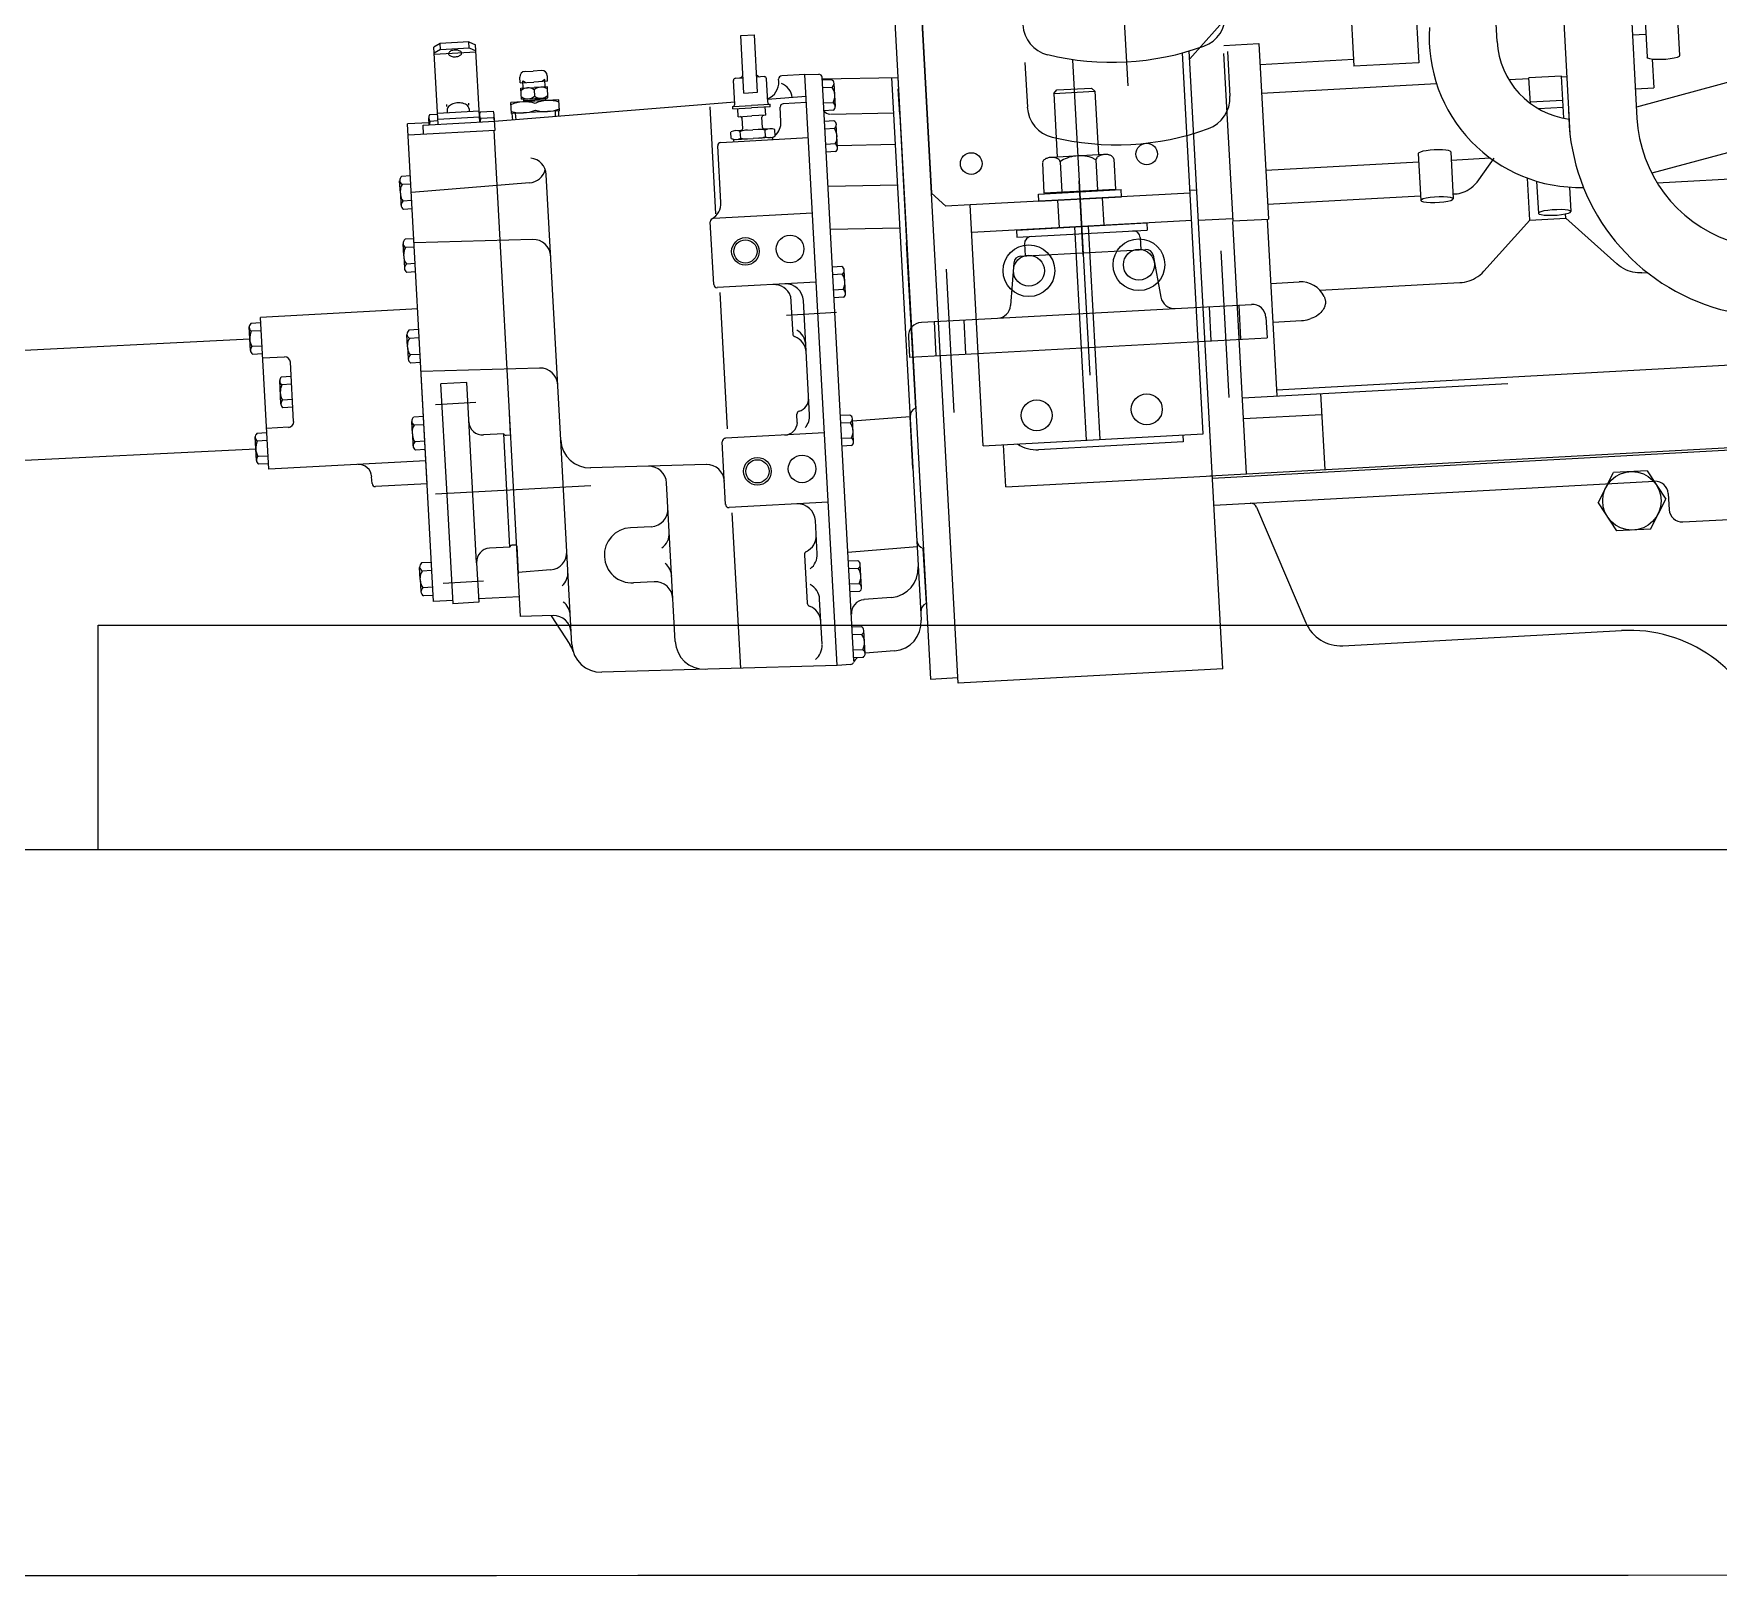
# Model space of a CAD drawing. Header units: millimetres. Extents: x 138823 to 235949, y -69097 to 9810.
# Drawn here: x 154877 to 156760, y -1868 to -137 of the extents above; entities that cross this region are included whole.
import ezdxf

# ---------------------------------------------------------------- set-up
doc = ezdxf.new("R2010")
doc.units = ezdxf.units.MM
for name, color, linetype in [('0 CASCO', 7, 'Continuous'), ('18 MOTORES E GERADORES', 14, 'Continuous'), ('Casco', 7, 'Continuous')]:
    doc.layers.add(name, color=color, linetype=linetype)

msp = doc.modelspace()

# ---------------------------------------------------------------- linework, layer by layer
at = {"layer": '0 CASCO'}
msp.add_line((151903.5, -1049.3), (194523, -1049.3), dxfattribs=at)
msp.add_spline([(200903.2, 1388.3), (200899, 1107.7), (200869.8, 809.7), (200792.3, 479.5), (200650.1, 113.1), (200426.6, -294.3), (200098.8, -759.1), (199886.5, -1014.8), (199629.9, -1266.9), (199317.3, -1492.5), (198936.4, -1669), (198603.2, -1758), (198122.9, -1826.9), (197644.6, -1855.2), (197215, -1861.1), (193504.3, -1861.6), (153022.7, -1861.6), (151653.4, -1855.4), (150238.2, -1811.8), (149511.9, -1764.3), (148788.8, -1693.4), (148087.5, -1594.3), (147426.5, -1462.3), (146966.3, -1340.5), (146394.1, -1158.3), (145468.1, -835.6), (144958.3, -679.5), (144194, -504.4), (143676.8, -421.7), (143147.2, -361.7), (142042.9, -292.9), (140903.2, -261.7)], degree=3, dxfattribs=at)
at = {"layer": '18 MOTORES E GERADORES', "lineweight": 0, "ltscale": 10}
for p, q in [((156079.4, 189.3), (156100.3, -195.6)), ((155855.8, 145.6), (155880.9, -315.6)), ((155826.7, 117.3), (155879.8, -858.8)), ((155910.9, -863.3), (155857, 125.2)), ((156338.5, 92.5), (156353, -173.6)), ((156169.6, -165.2), (156255.4, -69)), ((155331.8, -148), (155324.6, -152.1)), ((155363.8, -146.2), (155331.8, -148)), ((155332.2, -154.7), (155331.8, -148)), ((155363.8, -146.2), (155371.4, -149.6)), ((155364.2, -152.9), (155363.8, -146.2)), ((155376.1, -236), (155371.4, -149.6)), ((155667.7, -139.2), (155683.1, -138.3)), ((155671.2, -203.5), (155667.7, -139.2)), ((155686.6, -202.7), (155683.1, -138.3)), ((156207.8, -150.2), (156247, -148.1)), ((156247, -148.1), (156257.7, -344.4)), ((155329.4, -238.5), (155324.6, -152.1)), ((155332.2, -154.7), (155325, -158.8)), ((155371.8, -158), (155325.1, -160.5)), ((155332.2, -154.7), (155364.2, -152.9)), ((155341.3, -158.7), (155341.1, -159.3)), ((155341.1, -159.3), (155341.1, -159.9)), ((155341.1, -159.9), (155341.4, -160.5)), ((155341.7, -158.1), (155341.3, -158.7)), ((155341.4, -160.5), (155341.8, -161.1)), ((155342.2, -157.5), (155341.7, -158.1)), ((155341.8, -161.1), (155342.5, -161.6)), ((155343, -157), (155342.2, -157.5)), ((155342.5, -161.6), (155343.3, -162.1)), ((155343.9, -156.5), (155343, -157)), ((155343.3, -162.1), (155344.2, -162.4)), ((155345, -156.1), (155343.9, -156.5)), ((155344.2, -162.4), (155345.3, -162.7)), ((155346.1, -155.8), (155345, -156.1)), ((155345.3, -162.7), (155346.5, -162.9)), ((155347.3, -155.6), (155346.1, -155.8)), ((155346.5, -162.9), (155347.7, -162.9)), ((155348.6, -155.5), (155347.3, -155.6)), ((155347.7, -162.9), (155349, -162.9)), ((155349.8, -155.5), (155348.6, -155.5)), ((155349, -162.9), (155350.2, -162.8)), ((155351, -155.7), (155349.8, -155.5)), ((155350.2, -162.8), (155351.4, -162.5)), ((155352.2, -155.9), (155351, -155.7)), ((155351.4, -162.5), (155352.5, -162.2)), ((155353.2, -156.2), (155352.2, -155.9)), ((155352.5, -162.2), (155353.5, -161.7)), ((155354.1, -156.6), (155353.2, -156.2)), ((155353.5, -161.7), (155354.3, -161.2)), ((155354.8, -157.1), (155354.1, -156.6)), ((155354.3, -161.2), (155355, -160.7)), ((155355.4, -157.6), (155354.8, -157.1)), ((155355, -160.7), (155355.5, -160.1)), ((155355.7, -158.2), (155355.4, -157.6)), ((155355.5, -160.1), (155355.8, -159.5)), ((155355.8, -158.8), (155355.7, -158.2)), ((155355.8, -159.5), (155355.8, -158.8)), ((155364.2, -152.9), (155371.7, -156.2)), ((156038.7, -166.4), (156057.9, -519)), ((156184.7, -584.6), (156161.6, -158.6)), ((156206.7, -847.2), (156169.1, -156.5)), ((156207.5, -159.4), (156217.7, -346.6)), ((156211.7, -157.2), (156214.4, -207.2)), ((156248.2, -171.5), (156352.6, -165.8)), ((155421.2, -192), (155420.8, -185.8)), ((155426.6, -179.4), (155435.9, -178.9)), ((155445.1, -178.4), (155435.9, -178.9)), ((155451.9, -190.3), (155451.6, -184.2)), ((155662, -187), (155670.3, -186.5)), ((155670.1, -184), (155670.1, -183.7)), ((155693.9, -185.2), (155685.6, -185.7)), ((155697.9, -213.7), (155696.5, -187.5)), ((155710.3, -190.5), (155710.1, -188)), ((155739.4, -182.7), (155713.6, -184.1)), ((155739.4, -182.7), (155754.9, -182.4)), ((155775.4, -843.6), (155739.4, -182.7)), ((155782.4, -621.3), (155758.7, -185.9)), ((155758.8, -187.8), (155843.2, -186.2)), ((155758.8, -187.8), (155843.2, -186.2)), ((155836.4, -186.3), (155869.5, -793)), ((155843.2, -186.2), (155853.2, -370.8)), ((155985.4, -169.5), (155988.1, -219.5)), ((155421.2, -192), (155436.5, -191.2)), ((155422.1, -198.1), (155436.9, -197.3)), ((155422.8, -210.4), (155422.1, -198.1)), ((155424.1, -189.8), (155427.4, -191.7)), ((155424.6, -198), (155424.1, -189.8)), ((155451.9, -190.3), (155436.5, -191.2)), ((155451.6, -196.5), (155436.9, -197.3)), ((155437, -199.8), (155437.4, -207.1)), ((155448.7, -188.4), (155445.7, -190.7)), ((155449.2, -196.6), (155448.7, -188.4)), ((155452.3, -208.8), (155451.6, -196.5)), ((155661.1, -216), (155659.6, -189.6)), ((155671.2, -203.5), (155686.6, -202.7)), ((155769.4, -188.6), (155758.9, -189.2)), ((155769.9, -197.2), (155759.4, -197.7)), ((155773.5, -218.4), (155772.1, -192.7)), ((155845.4, -227.6), (155843.9, -198.8)), ((155845.4, -227.6), (155843.9, -198.8)), ((156017.6, -204), (156021.1, -200.1)), ((156017.6, -204), (156063.7, -201.5)), ((156017.6, -204), (156021.5, -275.2)), ((156021.1, -200.1), (156059.8, -198)), ((156059.8, -198), (156063.7, -201.5)), ((156063.7, -201.5), (156067.6, -272.7)), ((155328.7, -226.2), (155375.4, -223.6)), ((155339.4, -218.4), (155339.2, -216.2)), ((155339.9, -220.6), (155339.6, -221.6)), ((155339.6, -221.6), (155339.6, -222.6)), ((155339.6, -222.6), (155339.7, -225.6)), ((155340.4, -219.6), (155339.9, -220.6)), ((155341.2, -218.6), (155340.4, -219.6)), ((155342.1, -217.8), (155341.2, -218.6)), ((155343.2, -217), (155342.1, -217.8)), ((155344.5, -216.3), (155343.2, -217)), ((155345.9, -215.7), (155344.5, -216.3)), ((155347.4, -215.2), (155345.9, -215.7)), ((155349, -214.8), (155347.4, -215.2)), ((155350.6, -214.6), (155349, -214.8)), ((155352.3, -214.5), (155350.6, -214.6)), ((155354, -214.5), (155352.3, -214.5)), ((155355.6, -214.7), (155354, -214.5)), ((155357.2, -215), (155355.6, -214.7)), ((155358.6, -215.5), (155357.2, -215)), ((155360, -216.1), (155358.6, -215.5)), ((155361.2, -216.7), (155360, -216.1)), ((155362.2, -217.5), (155361.2, -216.7)), ((155363, -218.4), (155362.2, -217.5)), ((155363.6, -219.3), (155363, -218.4)), ((155364, -220.2), (155363.6, -219.3)), ((155363.9, -217), (155363.8, -214.9)), ((155364.2, -221.2), (155364, -220.2)), ((155364.2, -221.2), (155364.3, -224.2)), ((155391.3, -224), (155376.4, -224.8)), ((155661, -213.8), (155392.7, -235.4)), ((155464.6, -211.2), (155410.8, -214.1)), ((155411.5, -226.4), (155410.8, -214.1)), ((155465.3, -223.5), (155411.5, -226.4)), ((155422.8, -210.4), (155452.3, -208.8)), ((155425.3, -211.7), (155437.6, -211)), ((155425.4, -213.3), (155425.3, -211.7)), ((155449.9, -210.3), (155437.6, -211)), ((155450, -212), (155449.9, -210.3)), ((155460.8, -229.9), (155460.7, -223.7)), ((155464.5, -229.6), (155464.3, -223.5)), ((155465.3, -223.5), (155464.6, -211.2)), ((155640, -338.6), (155633.5, -218.8)), ((155658.8, -218.6), (155679.7, -217.4)), ((155658.9, -221), (155658.8, -218.6)), ((155658.9, -221), (155679.8, -219.9)), ((155664.9, -230), (155664.4, -220.7)), ((155700.6, -216.3), (155679.7, -217.4)), ((155700.7, -218.8), (155679.8, -219.9)), ((155695.7, -228.3), (155695.2, -219.1)), ((155740.8, -207.3), (155697.8, -210.8)), ((155700.7, -218.8), (155700.6, -216.3)), ((155712.7, -235.4), (155711.8, -219.4)), ((155741.1, -214.1), (155715.3, -215.5)), ((155770.8, -214.3), (155760.3, -214.9)), ((155771.3, -222.8), (155760.7, -223.4)), ((155768.1, -227.2), (155838.6, -225.8)), ((155319.4, -236.8), (155295.4, -238.1)), ((155317.3, -640.4), (155295.4, -238.1)), ((155312.8, -239.4), (155392.5, -235.1)), ((155313.3, -249.4), (155312.8, -239.4)), ((155319.5, -239.1), (155319.1, -231.4)), ((155328.7, -227.4), (155319.9, -227.8)), ((155329.1, -234.7), (155320.3, -235.2)), ((155329, -232.9), (155375.8, -230.3)), ((155391.8, -231.3), (155377, -232.1)), ((155393.2, -245.1), (155392.3, -228.4)), ((155412.9, -233.8), (155412.4, -226.4)), ((155416.6, -233.5), (155416, -226.2)), ((155661.9, -245.5), (155681.1, -244.5)), ((155664.9, -230), (155680.3, -229.1)), ((155670, -243.2), (155669.3, -231.6)), ((155695.7, -228.3), (155680.3, -229.1)), ((155700.4, -243.4), (155681.1, -244.5)), ((155692.1, -242), (155691.5, -230.4)), ((155706.2, -251.8), (155705.8, -244.4)), ((155771.9, -234.7), (155761.4, -235.3)), ((155772.4, -243.3), (155761.9, -243.8)), ((155776, -264.5), (155774.6, -238.9)), ((155845.4, -227.6), (155845.9, -236.3)), ((155296.1, -250.4), (155393.2, -245.1)), ((155400.2, -395.4), (155392, -245.1)), ((155645.5, -326), (155642, -262.6)), ((155645.5, -258.8), (155743.3, -253.4)), ((155657, -254.4), (155656.6, -247.1)), ((155660.3, -258), (155660.2, -256.7)), ((155662.4, -255.4), (155681.7, -254.3)), ((155667.7, -253.8), (155667.3, -246.5)), ((155700.9, -253.3), (155681.7, -254.3)), ((155695.5, -252.3), (155695.1, -245)), ((155703.3, -255.6), (155703.2, -254.4)), ((155773.3, -260.4), (155762.8, -261)), ((155775.9, -262), (155840.5, -260.7)), ((155773.8, -269), (155763.3, -269.5)), ((156004.9, -281.4), (156006.7, -315.5)), ((156074.5, -272.3), (156014.6, -275.6)), ((156024.8, -280.3), (156026.7, -314.4)), ((156064.8, -278.1), (156066.6, -312.2)), ((156084.7, -277.1), (156086.6, -311.2)), ((155298.6, -296.1), (155288.7, -296.7)), ((155466.5, -591.8), (155450.4, -294.7)), ((155287.3, -315.3), (155286.5, -301.7)), ((155287.3, -315.3), (155288, -328.8)), ((155299.1, -305.4), (155289.2, -305.9)), ((155431.7, -304), (155299.6, -314.6)), ((155765.3, -307.7), (155843, -306.2)), ((155880.9, -315.6), (155897.1, -330.1)), ((156170.1, -315.3), (155924.2, -328.7)), ((156000.6, -316.5), (156092.8, -311.5)), ((156001, -324.5), (156000.6, -316.5)), ((156001, -324.5), (156093.2, -319.5)), ((156086.6, -311.2), (156006.7, -315.5)), ((156050.6, -384.9), (156046, -301.6)), ((156093.2, -319.5), (156092.8, -311.5)), ((156177.6, -312.2), (156169.9, -312.6)), ((155300.1, -323.8), (155290.2, -324.3)), ((155300.6, -333), (155290.7, -333.6)), ((155747.9, -337.7), (155637.2, -343.7)), ((155924.2, -328.7), (155897.1, -330.1)), ((155938.8, -597.9), (155924.2, -328.7)), ((156023.9, -354.1), (156022.2, -323.3)), ((156073.8, -351.4), (156072.1, -320.6)), ((155637.5, -417.7), (155633.7, -347.6)), ((155767.9, -355.7), (155845.6, -354.2)), ((156171.8, -346), (155925.9, -359.4)), ((155975.8, -356.7), (156121.8, -348.7)), ((155975.8, -356.7), (155976.2, -364.7)), ((155976.2, -364.7), (156122.2, -356.7)), ((156054.1, -591.7), (156041.1, -353.1)), ((156069.5, -590.8), (156056.5, -352.3)), ((156121.8, -348.7), (156122.2, -356.7)), ((156217.6, -344.1), (156179.5, -346.1)), ((156217.7, -346.6), (156257.7, -344.4)), ((156233.1, -629.3), (156217.8, -347.2)), ((156267.2, -542.2), (156256.4, -344.4)), ((155291.1, -385.7), (155290.4, -372.2)), ((155302.4, -366.6), (155292.6, -367.1)), ((155302.9, -375.8), (155293.1, -376.3)), ((155435.1, -367.4), (155302.7, -371.1)), ((155863.3, -555.7), (155853.2, -370.8)), ((155985.1, -372.2), (155985.8, -385.7)), ((156114.3, -365.2), (156115, -378.7)), ((155291.1, -385.7), (155291.9, -399.2)), ((155303.9, -394.3), (155294.1, -394.8)), ((155973, -393.4), (155969.4, -441.1)), ((155980.6, -386), (156120.3, -378.4)), ((156128.6, -384.9), (156137.4, -431.9)), ((156204.4, -379.8), (156213.4, -543.9)), ((155304.4, -403.5), (155294.6, -404)), ((155421.6, -788.9), (155400.2, -395.4)), ((155780.8, -397.6), (155770.3, -398.2)), ((155781.2, -406.2), (155770.7, -406.7)), ((155784.9, -427.4), (155783.5, -401.8)), ((155897.3, -400.6), (155906, -560.6)), ((155752.1, -415.1), (155641.4, -421.1)), ((155653.1, -579.1), (155644.8, -426.4)), ((155723.5, -430.7), (155725.8, -473.7)), ((155782.2, -423.3), (155771.7, -423.9)), ((155782.6, -431.9), (155772.1, -432.4)), ((156260.3, -416.4), (156292, -414.6)), ((155306.7, -444.9), (155130.9, -454.5)), ((155774.7, -449), (155718.8, -452.1)), ((155744.7, -563.4), (155737.8, -435.6)), ((155954.9, -455.3), (156153.3, -444.4)), ((156153.3, -444.4), (156238.5, -439.8)), ((156191.2, -442.4), (156193.3, -480.5)), ((156224.4, -440.6), (156226.5, -478.7)), ((155119.7, -491.4), (155118.3, -465)), ((155131.2, -460.6), (155120.1, -461.2)), ((155131.7, -469.3), (155120.6, -469.9)), ((155140.1, -624.2), (155130.9, -454.5)), ((155307.9, -468), (155296.9, -468.6)), ((155324.5, -772), (155307.6, -462.9)), ((155869.7, -459.9), (155954.9, -455.3)), ((155883.8, -459.1), (155885.9, -497.2)), ((155917, -457.3), (155919.1, -495.4)), ((156254.7, -454.3), (156256, -477.1)), ((156262.7, -459.6), (156294.4, -457.9)), ((155132.6, -486.5), (155121.5, -487.1)), ((155295.4, -487.2), (155294.7, -473.7)), ((155295.4, -487.2), (155296.1, -500.7)), ((155308.4, -477.2), (155297.4, -477.8)), ((155855.1, -476.1), (155856.4, -498.8)), ((155856.4, -498.8), (156256, -477.1)), ((155133.1, -495.1), (155122, -495.7)), ((155157.9, -498.7), (155133.3, -500)), ((155168, -570.9), (155164.4, -504.5)), ((155309.4, -495.7), (155298.4, -496.3)), ((155309.9, -504.9), (155298.9, -505.5)), ((155153.8, -551.2), (155152.4, -524.8)), ((155165.3, -520.4), (155154.2, -521.1)), ((155442.9, -511), (155310.5, -514.7)), ((155361.5, -527), (155332.6, -528.6)), ((155372.5, -728.7), (155361.5, -527)), ((155165.7, -529.1), (155154.7, -529.7)), ((155338.7, -639.8), (155332.6, -528.6)), ((156315.8, -539.6), (156320.5, -624.5)), ((155166.7, -546.3), (155155.6, -546.9)), ((155167.1, -554.9), (155156.1, -555.5)), ((155371.8, -549.6), (155326.7, -552)), ((155410.5, -584.8), (155408.8, -553.7)), ((155731, -571.9), (155730.5, -562.7)), ((155789.8, -563.6), (155779.3, -564.2)), ((156229.7, -567.6), (156317.1, -562.8)), ((155137.9, -583.6), (155126.8, -584.2)), ((155162.2, -577.3), (155137.6, -578.7)), ((155300.7, -584.4), (155300, -570.9)), ((155313.2, -565.2), (155302.2, -565.8)), ((155313.7, -574.4), (155302.7, -575)), ((155761.2, -583.6), (155650.6, -589.6)), ((155790.3, -572.2), (155779.8, -572.7)), ((155793.9, -593.4), (155792.5, -567.7)), ((155857.1, -565.4), (155792.7, -570.6)), ((155860.2, -623.2), (155857.1, -565.4)), ((155126.4, -614.3), (155125, -587.9)), ((155138.3, -592.2), (155127.3, -592.8)), ((155300.7, -584.4), (155301.4, -597.9)), ((155314.7, -592.9), (155303.7, -593.5)), ((155315.2, -602.1), (155304.2, -602.7)), ((155402.9, -584.6), (155380.1, -585.8)), ((155409.8, -711.2), (155402.9, -584.6)), ((155410.5, -586), (155405.4, -586.3)), ((155479, -820.2), (155466.5, -591.8)), ((155650.9, -663.6), (155647.1, -593.5)), ((155791.2, -589.3), (155780.7, -589.9)), ((155791.7, -597.8), (155781.2, -598.4)), ((155938.8, -597.9), (156184.7, -584.6)), ((155964.2, -643.9), (155961.6, -596.7)), ((156162.4, -593.5), (156000.7, -602.3)), ((156162, -585.8), (156162.4, -593.5)), ((155139.3, -609.4), (155128.2, -610)), ((155139.8, -618), (155128.7, -618.6)), ((155315.9, -614.6), (155140.1, -624.2)), ((155629.3, -619), (155500, -622.7)), ((155794.2, -838.5), (155782.4, -621.3)), ((155255.6, -640.1), (155255.2, -632.7)), ((155338.6, -639.3), (155346, -774.5)), ((155594.5, -816.9), (155584.9, -639.5)), ((155964.2, -643.9), (156195, -631.4)), ((155317.3, -640.4), (155259.5, -643.6)), ((155500.3, -642.8), (155326.6, -652.2)), ((155765.5, -661), (155654.8, -667)), ((155667.7, -846.6), (155658.2, -672.9)), ((156244.4, -666.5), (156299.5, -795.8)), ((155567.8, -688.4), (155544.4, -689.7)), ((155753.2, -718.8), (155751.2, -681.5)), ((155409.8, -711.2), (155387, -712.4)), ((155417.2, -709), (155412.1, -709.2)), ((155417.3, -710.2), (155419, -741.2)), ((155865, -710.9), (155787.6, -717.2)), ((155875.2, -774.2), (155871.8, -712.7)), ((155309.6, -747.5), (155308.8, -734)), ((155322.1, -728.3), (155311, -728.9)), ((155372.5, -728.7), (155374.9, -772.9)), ((155739.1, -719.8), (155742, -773.9)), ((155798.7, -726.5), (155788.2, -727.1)), ((155802.8, -756.3), (155801.4, -730.7)), ((155309.6, -747.5), (155310.3, -761)), ((155322.6, -737.5), (155311.5, -738.1)), ((155380.2, -749.5), (155335, -752)), ((155455.2, -736.8), (155418.9, -739.7)), ((155571.1, -749.9), (155547.8, -751.2)), ((155799.1, -735.1), (155788.6, -735.6)), ((155800.1, -752.2), (155789.6, -752.8)), ((155323.6, -756), (155312.5, -756.6)), ((155324.1, -765.2), (155313, -765.8)), ((155345.8, -770.8), (155324.5, -772)), ((155420.4, -766.7), (155374.7, -769.2)), ((155758.7, -819.9), (155755.9, -769.6)), ((155800.5, -760.8), (155790, -761.3)), ((155836.3, -767.6), (155805.5, -770)), ((155374.9, -772.9), (155346, -774.5)), ((155458, -787.8), (155421.6, -788.9)), ((155455.7, -787.9), (155476.6, -820)), ((155802.7, -800.3), (155792.2, -800.9)), ((155803.2, -808.8), (155792.6, -809.4)), ((155806.8, -830.1), (155805.4, -804.4)), ((156340.8, -821.5), (156652.4, -804.6)), ((155804.1, -826), (155793.6, -826.5)), ((155839.5, -827.3), (155806.8, -830)), ((155775.4, -843.6), (155512.5, -851)), ((155790.8, -842.4), (155775.4, -843.6)), ((155804.6, -834.5), (155794, -835.1)), ((156206.7, -847.2), (155910.9, -863.3)), ((155879.8, -858.8), (155910.5, -857.2))]:
    msp.add_line(p, q, dxfattribs=at)
at = {"layer": '18 MOTORES E GERADORES', "lineweight": 0}
for p, q in [((156411.1, 96.4), (156425.6, -169.7)), ((156580, 19.6), (156594.6, -249.3)), ((156655.6, 23.8), (156669.5, -231.6)), ((156677.9, -108.8), (156680.9, -163.5)), ((156714.2, -106.8), (156717.2, -161.5)), ((156513.1, -146), (156512, -126.1)), ((156664.5, -138.4), (156679.5, -137.6)), ((156686.6, -165.8), (156688.3, -197.8)), ((156425.6, -169.7), (156353, -173.6)), ((156548.9, -187.6), (156526.3, -188.9)), ((156585.2, -184.5), (156548.8, -186.4)), ((156550.4, -215.3), (156548.8, -186.4)), ((156587.7, -231.7), (156585.2, -184.5)), ((156591.1, -185.3), (156585.2, -185.6)), ((156445.5, -193.3), (156250, -203.9)), ((156667.8, -198.9), (156688.3, -197.8)), ((156782.9, -188.5), (156668.9, -219.4)), ((156586.6, -211.8), (156550.3, -213.7)), ((156587.1, -219.6), (156559.3, -221.1)), ((156802.7, -261.6), (156686.1, -293.2)), ((156425.6, -280.8), (156254.7, -290.1)), ((156425, -271.1), (156427.9, -323.7)), ((156461.3, -269.2), (156464.2, -321.7)), ((156505.8, -276.5), (156461.9, -278.9)), ((156492.9, -300.4), (156510, -276.2)), ((156549.6, -345.8), (156547, -298.7)), ((156692.2, -304), (156961.2, -289.3)), ((156256.7, -327.7), (156427.6, -318.4)), ((156463.9, -316.4), (156466.3, -316.3)), ((156557.3, -302.1), (156559.3, -338.1)), ((156594.1, -308.7), (156595.6, -336.1)), ((156590.1, -343.6), (156589.8, -338.6)), ((156498.5, -402.7), (156549.6, -345.8)), ((156549.6, -345.8), (156590.1, -343.6)), ((156590.1, -343.6), (156647, -394.6)), ((156675, -404.5), (156681, -404.1)), ((156315.1, -424.1), (156471.7, -415.5)), ((156266.8, -535.2), (157165, -486.3)), ((156228.5, -544.3), (156525, -528.2)), ((156195.1, -634.1), (157729.5, -550.6)), ((156192, -631.5), (157373.1, -567.2)), ((156196.8, -664.3), (156689.2, -637.5)), ((156626.1, -661.6), (156643.2, -627.9)), ((156680.9, -625.9), (156643.2, -627.9)), ((156680.9, -625.9), (156701.6, -657.5)), ((156684.5, -691.2), (156701.6, -657.5)), ((156704.5, -651.3), (156705.5, -669.4)), ((156626.1, -661.6), (156646.8, -693.2)), ((156684.5, -691.2), (156646.8, -693.2)), ((156720.8, -683.1), (156772.6, -680.3))]:
    msp.add_line(p, q, dxfattribs=at)
for points in [[(156717.2, -161.5), (156716.5, -162.6), (156714.4, -163.6), (156711.1, -164.6), (156706.7, -165.4), (156701.8, -165.9), (156696.6, -166.2), (156691.7, -166.2), (156687.3, -165.9), (156683.9, -165.3), (156681.7, -164.5), (156680.9, -163.5)], [(156461.3, -269.2), (156460.7, -268.4), (156458.8, -267.8), (156455.9, -267.3), (156452.1, -267.1), (156447.7, -267), (156443, -267.2), (156438.3, -267.5), (156434, -268), (156430.2, -268.7), (156427.4, -269.5), (156425.6, -270.3), (156425, -271.1)], [(156466.3, -316.3), (156468.6, -316.1), (156470.8, -315.7), (156473, -315.2), (156475.2, -314.5), (156477.4, -313.6), (156479.7, -312.5), (156481.9, -311.1), (156484.2, -309.6), (156486.4, -307.7), (156488.6, -305.6), (156490.8, -303.2), (156492.9, -300.4)], [(156464.2, -321.7), (156463.4, -320.9), (156461.2, -320.2), (156457.8, -319.8), (156453.4, -319.5), (156448.5, -319.6), (156443.3, -319.8), (156438.4, -320.4), (156434, -321), (156430.7, -321.9), (156428.6, -322.8), (156427.9, -323.7)], [(156427.9, -323.7), (156428.7, -324.5), (156430.9, -325.1), (156434.3, -325.6), (156438.7, -325.8), (156443.6, -325.8), (156448.8, -325.5), (156453.7, -325), (156458.1, -324.3), (156461.4, -323.5), (156463.5, -322.6), (156464.2, -321.7)], [(156595.6, -336.1), (156594.8, -335.3), (156592.6, -334.6), (156589.2, -334.2), (156584.8, -333.9), (156579.9, -334), (156574.7, -334.2), (156569.7, -334.7), (156565.4, -335.4), (156562.1, -336.3), (156560, -337.2), (156559.3, -338.1)], [(156559.3, -338.1), (156560.1, -338.9), (156562.3, -339.5), (156565.7, -340), (156570, -340.2), (156575, -340.2), (156580.2, -339.9), (156585.1, -339.4), (156589.4, -338.7), (156592.8, -337.9), (156594.9, -337), (156595.6, -336.1)], [(156675, -404.5), (156672.5, -404.5), (156670, -404.4), (156667.4, -404.1), (156664.8, -403.7), (156662.3, -403), (156659.7, -402.2), (156657.1, -401.2), (156654.5, -399.9), (156652, -398.4), (156649.5, -396.6), (156647, -394.6)], [(156471.7, -415.5), (156474.3, -415.3), (156476.8, -414.9), (156479.3, -414.4), (156481.8, -413.6), (156484.3, -412.7), (156486.7, -411.6), (156489.2, -410.3), (156491.6, -408.8), (156494, -407), (156496.3, -405), (156498.5, -402.7)]]:
    msp.add_lwpolyline(points, dxfattribs=at)
at = {"layer": '18 MOTORES E GERADORES', "lineweight": 0, "ltscale": 10}
for points in [[(156319.9, -431.1), (156320.1, -431.7), (156320.4, -432.4), (156320.7, -433.1), (156320.8, -433.8), (156321, -434.4), (156321.1, -435.1), (156321.2, -435.7), (156321.3, -436.4), (156321.3, -437.1), (156321.3, -437.7), (156321.3, -438.4), (156321.2, -439.1), (156321.1, -439.7), (156321, -440.4), (156320.8, -441.1), (156320.6, -441.9), (156320.2, -442.8), (156319.8, -443.8), (156319.2, -444.9), (156318.4, -446.2), (156317.4, -447.5), (156316.1, -449), (156314.6, -450.4), (156313, -451.7), (156311.2, -452.9), (156309.2, -454), (156307.2, -455), (156305, -455.8)], [(156294.4, -457.9), (156296.6, -457.7), (156298.7, -457.4), (156300.9, -457), (156303, -456.5), (156305, -455.8)]]:
    msp.add_lwpolyline(points, dxfattribs=at)
for centre, radius in [((156121.5, -271.7), 12.1), ((155925.4, -282.4), 12.1), ((155673, -380.6), 15.4), ((155673, -380.6), 13), ((155722.9, -377.9), 15.4), ((155989.8, -402.2), 28.9), ((156112.8, -395.5), 28.9), ((155989.8, -402.2), 17.3), ((156112.8, -395.5), 17.3), ((156121.6, -557.2), 17.3), ((155998.6, -563.9), 17.3), ((155686.4, -626.5), 15.4), ((155686.4, -626.5), 13), ((155736.3, -623.8), 15.4)]:
    msp.add_circle(centre, radius, dxfattribs=at)
at = {"layer": '18 MOTORES E GERADORES', "lineweight": 0}
msp.add_circle((156663.9, -659.5), 32.7, dxfattribs=at)
at = {"layer": '18 MOTORES E GERADORES', "lineweight": 0, "ltscale": 10}
for centre, radius, start, end in [((156019.4, -125.3), 36.4, 183.1154, 256.3445), ((156173.1, -116.9), 36.4, 289.8863, 3.1154), ((156082.4, 133.9), 303, 256.3445, 289.8863), ((155427, -185.5), 6.16, 93.1154, 183.1154), ((155445.4, -184.5), 6.16, 3.1154, 93.1154), ((155662.1, -189.4), 2.46, 93.1154, 183.1154), ((155666.7, -184.2), 2.46, 273.1154, 333.1134), ((155671.1, -186.5), 2.46, 114.0754, 153.1154), ((155684.8, -185.7), 2.46, 33.1185, 72.2301), ((155688.9, -183), 2.46, 213.1114, 273.1154), ((155694.1, -187.7), 2.46, 3.1154, 93.1154), ((155713.8, -187.8), 3.69, 93.1154, 183.1154), ((155755, -186.1), 3.69, 3.1154, 91.1188), ((155430.1, -210), 12.3, 56.2457, 129.9864), ((155444.9, -209.2), 12.3, 56.2449, 129.9854), ((155444.2, -196.9), 12.3, 236.2454, 309.9864), ((155690.6, -191.6), 19.7, 291.3254, 3.1154), ((155705.8, -211), 19.7, 7.1702, 67.4177), ((155767.1, -193), 4.96, 303.3434, 62.8874), ((155756.7, -206.5), 16.2, 331.0734, 35.1574), ((155383.3, -228), 7.57, 155.2934, 213.5704), ((155382.4, -228.3), 9.87, 342.1284, 25.9844), ((155426.3, -251.4), 38.1, 72.3905, 113.8404), ((155422.9, -187.7), 38.1, 252.3904, 293.8404), ((155429.5, -197.7), 12.3, 236.2454, 309.9854), ((155423.5, -211.8), 1.85, 3.1154, 51.5079), ((155453.2, -249.9), 38.1, 72.3905, 113.8404), ((155449.7, -186.2), 38.1, 252.3904, 293.8404), ((155451.7, -210.2), 1.85, 134.7234, 183.1154), ((155658.6, -216.1), 2.46, 273.1154, 3.1154), ((155700.4, -213.8), 2.46, 183.1154, 273.1154), ((155715.5, -219.2), 3.69, 93.1154, 183.1154), ((155767.2, -219.8), 7.39, 209.1234, 271.1134), ((155768.5, -218.7), 4.96, 303.3434, 62.8874), ((156024.4, -217.5), 36.4, 183.1154, 256.3445), ((156178.1, -209.1), 36.4, 289.8863, 3.1154), ((155326.2, -231.2), 7.06, 152.6994, 215.0524), ((155347.3, -241.4), 27.6, 166.9494, 175.0624), ((155402.9, -238.2), 26.6, 166.8554, 175.2294), ((155350, -240.8), 42.9, 7.6363, 12.7576), ((155667.5, -231.7), 1.85, 3.1154, 93.1154), ((155668.1, -243.3), 1.85, 273.1154, 3.1154), ((155688.7, -268.7), 24.6, 74.925, 93.1154), ((155693.3, -230.3), 1.85, 93.1154, 183.1154), ((155693.9, -241.9), 1.85, 183.1154, 273.1154), ((155701, -255.7), 12.3, 67.2637, 118.9584), ((155693, -236.4), 19.7, 311.7974, 3.1154), ((155769.7, -239.1), 4.96, 303.3434, 62.8874), ((155759.2, -252.6), 16.2, 331.0734, 35.1574), ((156087.4, 41.6), 303, 256.3445, 289.8863), ((155645.7, -262.4), 3.69, 93.1154, 183.1154), ((155662.6, -257.8), 12.3, 67.2726, 118.9684), ((155661.8, -243.1), 12.3, 247.2754, 298.9584), ((155658.4, -256.8), 1.85, 3.1154, 76.1407), ((155676.3, -269.4), 24.6, 93.1154, 111.3054), ((155674.1, -230.1), 24.6, 254.9144, 273.1154), ((155686.5, -229.4), 24.6, 273.1154, 291.3164), ((155700.2, -241), 12.3, 247.2724, 298.9554), ((155705.1, -254.3), 1.85, 110.0904, 183.1154), ((155771, -264.8), 4.96, 303.3434, 62.8874), ((155430.7, -295.8), 19.7, 3.1154, 82.7286), ((156010.9, -282.6), 6.12, 145.8762, 168.3762), ((156011.7, -284.1), 7.64, 117.9374, 140.4374), ((156013, -285.1), 9.17, 99.7129, 122.2129), ((156014.6, -285.5), 9.97, 85.8564, 108.3564), ((156016.2, -285.3), 9.78, 72.8824, 95.3824), ((156017.7, -284.5), 8.65, 57.8698, 80.3698), ((156018.7, -283.2), 7, 36.6627, 59.1627), ((156019.1, -281.9), 5.93, 15.385, 29.3553), ((156038.9, -297.7), 22.4, 106.4143, 128.9143), ((156042.8, -299.5), 25.4, 91.2794, 113.7794), ((156047.1, -299.7), 26, 78.2873, 100.7873), ((156051.2, -298.1), 24, 64.505, 87.005), ((156053.7, -296.3), 21.2, 58.4727, 68.4397), ((156070.8, -279.4), 6.12, 145.8762, 168.3762), ((156071.6, -280.8), 7.64, 117.9374, 140.4374), ((156072.9, -281.8), 9.17, 99.7129, 122.2129), ((156074.5, -282.2), 9.97, 85.8564, 108.3564), ((156076.1, -282), 9.78, 72.8824, 95.3824), ((156077.6, -281.2), 8.65, 57.8698, 80.3698), ((156078.6, -279.9), 7, 36.6627, 59.1627), ((156079, -278.6), 5.93, 15.385, 29.3553), ((155292.7, -301.4), 6.16, 129.9914, 183.1154), ((155292.7, -300.8), 6.16, 183.1154, 236.2404), ((155430.1, -284.3), 19.7, 274.6164, 346.2074), ((155299.5, -312.7), 12.3, 146.2454, 183.1154), ((155299.7, -316.4), 12.3, 183.1154, 219.9854), ((155294.2, -329.1), 6.16, 129.9904, 183.1154), ((155294.2, -328.4), 6.16, 183.1154, 236.2394), ((155625.8, -327), 19.7, 299.6904, 3.1154), ((155637.4, -347.4), 3.69, 93.1154, 183.1154), ((156106.3, -365.6), 8, 3.1154, 93.1154), ((155296.5, -371.2), 6.16, 183.1154, 236.2404), ((155296.5, -371.8), 6.16, 129.9914, 183.1154), ((155303.3, -383.2), 12.3, 146.2454, 183.1154), ((155435.7, -387), 19.7, 3.1154, 91.6146), ((155993, -371.8), 8, 93.1154, 183.1154), ((155303.5, -386.9), 12.3, 183.1154, 219.9854), ((155298, -399.5), 6.16, 129.9904, 183.1154), ((155981, -394), 8, 93.1154, 175.602), ((156120.7, -386.4), 8, 10.6287, 93.1154), ((155298, -398.9), 6.16, 183.1154, 236.2394), ((155778.5, -402), 4.96, 303.3434, 62.8874), ((155768, -415.5), 16.2, 331.0734, 35.1574), ((155641.2, -417.5), 3.69, 183.1154, 273.1154), ((155705, -437.4), 19.7, 19.9418, 93.1154), ((155718.1, -436.7), 19.7, 3.1154, 93.1154), ((155779.9, -427.7), 4.96, 303.3434, 62.8874), ((156152.5, -429.1), 15.4, 190.6287, 273.1154), ((156293.6, -443.7), 29.1, 25.6831, 93.1154), ((155954, -439.9), 15.4, 273.1154, 355.602), ((156239.4, -455.2), 15.4, 3.1154, 93.1154), ((155123.9, -465.4), 5.61, 133.4854, 234.0084), ((155139.5, -477.8), 20.5, 157.3974, 207.3934), ((155300.8, -473.3), 6.16, 129.9914, 183.1154), ((155720.8, -485.9), 19.7, 3.1154, 60.5367), ((155870.5, -475.3), 15.4, 93.1154, 183.1154), ((155125.4, -491.1), 5.67, 133.5624, 233.3934), ((155300.8, -472.7), 6.16, 183.1154, 236.2404), ((155307.6, -484.7), 12.3, 146.2454, 183.1154), ((155307.8, -488.4), 12.3, 183.1154, 219.9854), ((155729.3, -472.5), 3.69, 199.9414, 249.8714), ((155721.2, -494.4), 19.7, 3.1154, 69.8652), ((155158.3, -504.8), 6.16, 3.1154, 93.1154), ((155302.3, -500.4), 6.16, 183.1154, 236.2394), ((155302.3, -501), 6.16, 129.9904, 183.1154), ((155158, -525.2), 5.61, 133.4844, 234.0094), ((155443.5, -530.7), 19.7, 3.1154, 91.6146), ((155173.6, -537.6), 20.5, 157.3974, 207.3934), ((155728.9, -545.1), 14.8, 286.6084, 3.1154), ((155159.5, -550.9), 5.67, 133.5604, 233.3954), ((155734.2, -562.8), 3.69, 106.6084, 177.3764), ((155725.1, -564.4), 19.7, 318.6404, 3.1154), ((155787.6, -568), 4.96, 303.3434, 62.8874), ((155866.9, -564.9), 9.85, 111.6644, 183.1154), ((155161.9, -571.2), 6.16, 273.1154, 3.1154), ((155306.1, -569.9), 6.16, 183.1154, 236.2404), ((155306.1, -570.5), 6.16, 129.9914, 183.1154), ((155312.9, -581.9), 12.3, 146.2454, 183.1154), ((155379.3, -570.4), 15.4, 183.1154, 273.1154), ((155716.3, -571.2), 14.8, 273.1154, 357.3764), ((155777.1, -581.5), 16.2, 331.0734, 35.1574), ((155130.6, -588.3), 5.61, 133.4854, 234.0084), ((155146.2, -600.7), 20.5, 157.3974, 207.3934), ((155313.1, -585.6), 12.3, 183.1154, 219.9854), ((155307.6, -597.6), 6.16, 183.1154, 236.2394), ((155307.6, -598.2), 6.16, 129.9904, 183.1154), ((155405.2, -583.8), 2.46, 197.5814, 273.1154), ((155499.1, -590), 32.6, 183.1154, 271.6154), ((155650.8, -593.3), 3.69, 93.1154, 183.1154), ((155788.9, -593.7), 4.96, 303.3434, 62.8874), ((155998.6, -563.6), 38.8, 236.377, 273.1154), ((155132.1, -614), 5.67, 133.5614, 233.3934), ((155240.5, -633.5), 14.8, 3.1154, 93.1154), ((155565.2, -640.5), 19.7, 3.1154, 91.6146), ((155629.8, -638.7), 19.7, 3.1154, 91.6146), ((155259.3, -639.9), 3.69, 183.1154, 273.1154), ((155566.7, -668.8), 19.7, 273.1154, 3.1154), ((155654.6, -663.4), 3.69, 183.1154, 273.1154), ((155731.5, -682.6), 19.7, 3.1154, 93.1154), ((156237.7, -669.4), 7.27, 23.1154, 93.1154), ((155546.1, -720.4), 30.8, 93.1154, 183.1154), ((155568.2, -696), 19.7, 305.2814, 3.1154), ((155387.9, -727.8), 15.4, 93.1154, 183.1154), ((155412.2, -711.7), 2.46, 93.1154, 168.6494), ((155732.4, -698.6), 19.7, 296.3654, 3.1154), ((155874.4, -703.2), 9.85, 183.1154, 254.5664), ((155315, -733.6), 6.16, 129.9914, 183.1154), ((155315, -733), 6.16, 183.1154, 236.2404), ((155453.6, -717.1), 19.7, 274.6164, 3.1154), ((155546.1, -720.4), 30.8, 183.1154, 273.1154), ((155570.9, -744.7), 19.7, 3.1154, 50.4053), ((155742.7, -719.6), 3.69, 116.3594, 183.1154), ((155733.5, -719.8), 19.7, 307.5194, 3.1154), ((155796.4, -730.9), 4.96, 303.3434, 62.8874), ((155833.6, -735), 32.6, 274.6154, 3.1154), ((155321.8, -745), 12.3, 146.2454, 183.1154), ((155322, -748.7), 12.3, 183.1154, 219.9854), ((155454.9, -739.9), 19.7, 311.8574, 3.1154), ((155572.2, -769.6), 19.7, 3.1154, 93.1154), ((155736.3, -770.6), 19.7, 3.1154, 62.5498), ((155785.9, -744.4), 16.2, 331.0734, 35.1574), ((155797.8, -756.6), 4.96, 303.3434, 62.8874), ((155316.5, -761.3), 6.16, 129.9904, 183.1154), ((155316.5, -760.7), 6.16, 183.1154, 236.2394), ((155806.8, -785.4), 15.4, 94.6149, 183.1154), ((155458.5, -807.5), 19.7, 3.1154, 91.6146), ((155457.5, -788.3), 19.7, 3.1154, 52.7259), ((155745.7, -773.7), 3.69, 183.1154, 249.8714), ((155737.6, -795.7), 19.7, 3.1154, 69.8651), ((155878.8, -783.3), 9.85, 111.6674, 183.1154), ((155800.4, -804.7), 4.96, 303.3434, 62.8874), ((155789.9, -818.1), 16.2, 331.0734, 35.1574), ((155836.9, -794.8), 32.6, 274.6154, 3.1154), ((156338.5, -779.2), 42.4, 203.1154, 273.1154), ((156661, -963), 158.7, 16.3127, 93.1154), ((155450.9, -836.8), 30.8, 16.8643, 33.1149), ((155511.5, -818.4), 32.6, 183.1154, 271.6154), ((155627.1, -815.1), 32.6, 183.1154, 271.6154), ((155739, -821.5), 19.7, 309.2164, 3.1154), ((155801.8, -830.4), 4.96, 2.7124, 62.8874), ((155790.5, -838.7), 3.69, 274.6164, 333.6924), ((155811, -848.8), 19.1, 133.3384, 153.6924), ((155801.8, -830.4), 4.96, 303.3434, 2.7124)]:
    msp.add_arc(centre, radius, start, end, dxfattribs=at)
at = {"layer": '18 MOTORES E GERADORES', "lineweight": 0}
for centre, radius, start, end in [((156605.3, -141), 168.1, 176.2999, 271.5129), ((156605.3, -141), 92.3, 183.1154, 262.8029), ((156823.2, -223.3), 230.1, 179.7283, 320.9082), ((156823.2, -223.3), 153.9, 183.1154, 318.1154), ((156690, -652.1), 14.5, 3.1154, 93.1154), ((156720, -668.6), 14.5, 183.1154, 273.1154)]:
    msp.add_arc(centre, radius, start, end, dxfattribs=at)
at = {"layer": 'Casco'}
for p, q in [((155119, -478.8), (142760.7, -1092.8)), ((155125.7, -601.6), (142766.8, -1215.6)), ((154949.7, -1049.3), (154949.7, -798.5)), ((154949.7, -798.5), (157515.8, -798.5))]:
    msp.add_line(p, q, dxfattribs=at)

doc.saveas('drawing.dxf')
